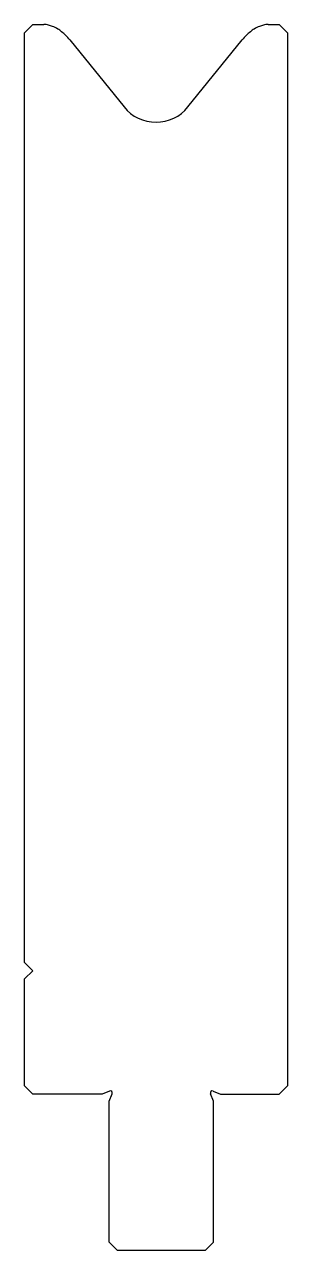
# Model space of a CAD drawing. Header units: metres. Extents: x 83 to 115, y 82 to 231.
import ezdxf

# ---------------------------------------------------------------- set-up
doc = ezdxf.new("R2010")
doc.units = ezdxf.units.M

msp = doc.modelspace()

# ---------------------------------------------------------------- linework, layer by layer
for p, q in [((83.898192, 230.636541), (82.898192, 229.636541)), ((82.898192, 116.636541), (82.898192, 229.636541)), ((83.898192, 230.636541), (85.253219, 230.636541)), ((112.543165, 230.636541), (113.898192, 230.636541)), ((114.898192, 229.636541), (113.898192, 230.636541)), ((114.898192, 229.636541), (114.898192, 101.636541)), ((88.406772, 228.773601), (95.012462, 220.616252)), ((102.783922, 220.616252), (109.389613, 228.773601)), ((82.898192, 116.636541), (83.898192, 115.636541)), ((83.898192, 115.636541), (82.898192, 114.636541)), ((82.898192, 101.636541), (82.898192, 114.636541)), ((82.898192, 101.636541), (83.898192, 100.636541)), ((113.898192, 100.636541), (114.898192, 101.636541)), ((92.348192, 100.636541), (83.898192, 100.636541)), ((93.241622, 101.006612), (92.348192, 100.636541)), ((93.198192, 99.786541), (93.568263, 100.679972)), ((105.898192, 99.786541), (105.528121, 100.679972)), ((105.854762, 101.006612), (106.748192, 100.636541)), ((106.748192, 100.636541), (113.898192, 100.636541)), ((93.198192, 82.636541), (93.198192, 99.786541)), ((105.898192, 82.636541), (105.898192, 99.786541)), ((93.198192, 82.636541), (94.198192, 81.636541)), ((104.898192, 81.636541), (105.898192, 82.636541)), ((104.898192, 81.636541), (94.198192, 81.636541))]:
    msp.add_line(p, q)
for centre, radius, start, end in [((85.253219, 228.236541), 2.4, 76.208145, 90), ((84.943305, 226.974023), 3.7, 68.143335, 76.208145), ((84.831619, 226.695587), 4, 58.076042, 68.143335), ((84.355705, 225.931712), 4.9, 51.300279, 58.076042), ((83.355323, 224.683018), 6.5, 39, 51.300279), ((114.441061, 224.683018), 6.5, 128.699721, 141), ((113.440679, 225.931712), 4.9, 121.923958, 128.699721), ((112.964765, 226.695587), 4, 111.856665, 121.923958), ((112.853079, 226.974023), 3.7, 103.791855, 111.856665), ((112.543165, 228.236541), 2.4, 90, 103.791855), ((98.898192, 223.762854), 5, 219, 321), ((93.337293, 100.775642), 0.25, 337.5, 112.5), ((105.759091, 100.775642), 0.25, 67.5, 202.5)]:
    msp.add_arc(centre, radius, start, end)

doc.saveas('drawing.dxf')
